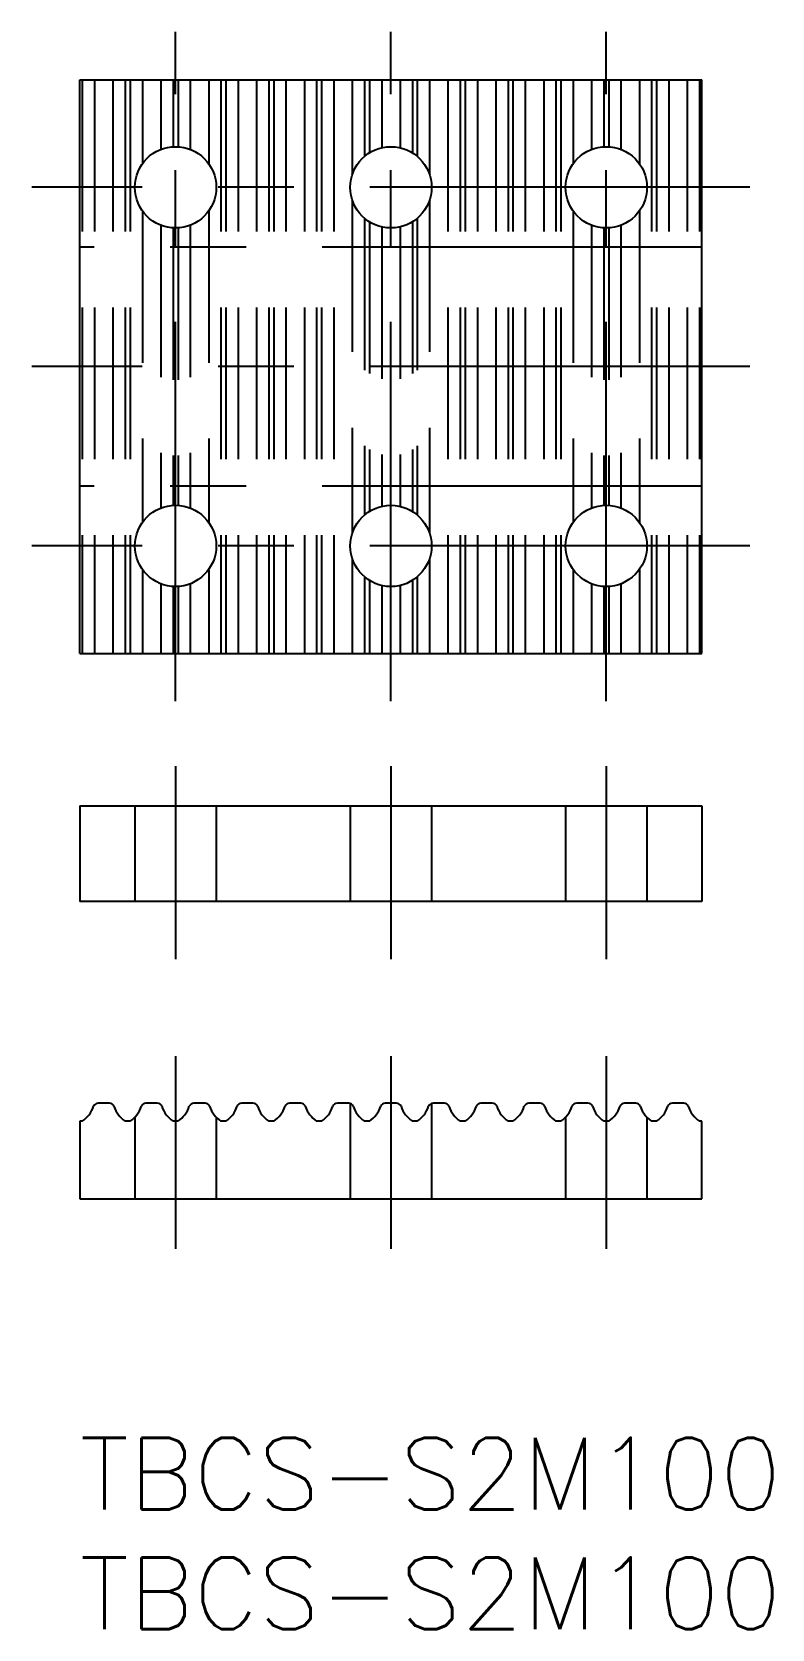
# Model space of a CAD drawing. Extents: x -2 to 28.9, y -8 to 58.8.
import ezdxf

# ---------------------------------------------------------------- set-up
doc = ezdxf.new("R2010")
doc.units = 0
doc.header["$LTSCALE"] = 0.5
doc.linetypes.add('CENTER', pattern=[50.8, 31.75, -6.35, 6.35, -6.35])
doc.linetypes.add('DASHED', pattern=[19.05, 12.7, -6.35])
for name, color, linetype in [('MSM_CENTER', 1, 'CENTER'), ('MSM_CONTINUOUS', 7, 'CONTINUOUS'), ('MSM_DASHED', 4, 'DASHED'), ('MSM_PART_NUMBER', 7, 'CONTINUOUS')]:
    doc.layers.add(name, color=color, linetype=linetype)
doc.styles.get("Standard").update_dxf_attribs({"font": 'txt.shx', "height": 3, "bigfont": 'bigfont.shx'})

# ---------------------------------------------------------------- blocks, each defined once
blk = doc.blocks.new('*U2')
at = {"layer": 'MSM_PART_NUMBER'}
blk.add_text('TBCS-S2M100', height=3, dxfattribs=at).set_placement((0, -3))
blk = doc.blocks.new('*U3')
at = {"layer": 'MSM_PART_NUMBER'}
blk.add_text('TBCS-S2M100', height=3, dxfattribs=at).set_placement((0, -8))

msp = doc.modelspace()

# ---------------------------------------------------------------- linework, layer by layer
at = {"layer": 'MSM_CENTER'}
for p, q in [((4, 30.808), (4, 58.808)), ((13, 30.808), (13, 58.808)), ((22, 30.808), (22, 58.808)), ((28, 52.308), (-2, 52.308)), ((26, 49.808), (0, 49.808)), ((28, 44.808), (-2, 44.808)), ((26, 39.808), (0, 39.808)), ((28, 37.308), (-2, 37.308)), ((4, 28.094), (4, 20.026)), ((13, 28.094), (13, 20.026)), ((22, 28.094), (22, 20.026)), ((4, 15.97), (4, 7.902)), ((13, 15.97), (13, 7.902)), ((22, 15.97), (22, 7.902))]:
    msp.add_line(p, q, dxfattribs=at)
at = {"layer": 'MSM_CONTINUOUS'}
for p, q in [((0, 56.808), (26, 56.808)), ((0, 32.808), (0, 56.808)), ((26, 32.808), (26, 56.808)), ((0, 32.808), (26, 32.808)), ((0, 26.434), (26, 26.434)), ((0, 26.434), (0, 22.434)), ((26, 26.434), (26, 22.434)), ((26, 22.434), (0, 22.434)), ((1.236, 14), (0.764, 14)), ((3.236, 14), (2.764, 14)), ((5.236, 14), (4.764, 14)), ((7.236, 14), (6.764, 14)), ((9.236, 14), (8.764, 14)), ((11.236, 14), (10.764, 14)), ((13.236, 14), (12.764, 14)), ((15.236, 14), (14.764, 14)), ((17.236, 14), (16.764, 14)), ((19.236, 14), (18.764, 14)), ((21.236, 14), (20.764, 14)), ((23.236, 14), (22.764, 14)), ((25.236, 14), (24.764, 14)), ((0.103, 13.24), (0, 13.24)), ((0, 13.24), (0, 10)), ((2.103, 13.24), (1.897, 13.24)), ((4.103, 13.24), (3.897, 13.24)), ((6.103, 13.24), (5.897, 13.24)), ((8.103, 13.24), (7.897, 13.24)), ((10.103, 13.24), (9.897, 13.24)), ((12.103, 13.24), (11.897, 13.24)), ((14.103, 13.24), (13.897, 13.24)), ((16.103, 13.24), (15.897, 13.24)), ((18.103, 13.24), (17.897, 13.24)), ((20.103, 13.24), (19.897, 13.24)), ((22.103, 13.24), (21.897, 13.24)), ((24.103, 13.24), (23.897, 13.24)), ((26, 13.24), (25.897, 13.24)), ((26, 10), (26, 13.24)), ((0, 10), (26, 10))]:
    msp.add_line(p, q, dxfattribs=at)
for centre in [(4, 52.308), (13, 52.308), (22, 52.308), (4, 37.308), (13, 37.308), (22, 37.308)]:
    msp.add_circle(centre, 1.7, dxfattribs=at)
for centre, radius, start, end in [((-0.65, 14.3), 1.3, 305.37459, 340.52878), ((0.764, 13.8), 0.2, 90, 160.52878), ((1.236, 13.8), 0.2, 19.47122, 90), ((2.65, 14.3), 1.3, 199.47122, 234.62541), ((1.35, 14.3), 1.3, 305.37459, 340.52878), ((2.764, 13.8), 0.2, 90, 160.52878), ((3.236, 13.8), 0.2, 19.47122, 90), ((4.65, 14.3), 1.3, 199.47122, 234.62541), ((3.35, 14.3), 1.3, 305.37459, 340.52878), ((4.764, 13.8), 0.2, 90, 160.52878), ((5.236, 13.8), 0.2, 19.47122, 90), ((6.65, 14.3), 1.3, 199.47122, 234.62541), ((5.35, 14.3), 1.3, 305.37459, 340.52878), ((6.764, 13.8), 0.2, 90, 160.52878), ((7.236, 13.8), 0.2, 19.47122, 90), ((8.65, 14.3), 1.3, 199.47122, 234.62541), ((7.35, 14.3), 1.3, 305.37459, 340.52878), ((8.764, 13.8), 0.2, 90, 160.52878), ((9.236, 13.8), 0.2, 19.47122, 90), ((10.65, 14.3), 1.3, 199.47122, 234.62541), ((9.35, 14.3), 1.3, 305.37459, 340.52878), ((10.764, 13.8), 0.2, 90, 160.52878), ((11.236, 13.8), 0.2, 19.47122, 90), ((12.65, 14.3), 1.3, 199.47122, 234.62541), ((11.35, 14.3), 1.3, 305.37459, 340.52878), ((12.764, 13.8), 0.2, 90, 160.52878), ((13.236, 13.8), 0.2, 19.47122, 90), ((14.65, 14.3), 1.3, 199.47122, 234.62541), ((13.35, 14.3), 1.3, 305.37459, 340.52878), ((14.764, 13.8), 0.2, 90, 160.52878), ((15.236, 13.8), 0.2, 19.47122, 90), ((16.65, 14.3), 1.3, 199.47122, 234.62541), ((15.35, 14.3), 1.3, 305.37459, 340.52878), ((16.764, 13.8), 0.2, 90, 160.52878), ((17.236, 13.8), 0.2, 19.47122, 90), ((18.65, 14.3), 1.3, 199.47122, 234.62541), ((17.35, 14.3), 1.3, 305.37459, 340.52878), ((18.764, 13.8), 0.2, 90, 160.52878), ((19.236, 13.8), 0.2, 19.47122, 90), ((20.65, 14.3), 1.3, 199.47122, 234.62541), ((19.35, 14.3), 1.3, 305.37459, 340.52878), ((20.764, 13.8), 0.2, 90, 160.52878), ((21.236, 13.8), 0.2, 19.47122, 90), ((22.65, 14.3), 1.3, 199.47122, 234.62541), ((21.35, 14.3), 1.3, 305.37459, 340.52878), ((22.764, 13.8), 0.2, 90, 160.52878), ((23.236, 13.8), 0.2, 19.47122, 90), ((24.65, 14.3), 1.3, 199.47122, 234.62541), ((23.35, 14.3), 1.3, 305.37459, 340.52878), ((24.764, 13.8), 0.2, 90, 160.52878), ((25.236, 13.8), 0.2, 19.47122, 90), ((26.65, 14.3), 1.3, 199.47122, 234.62541)]:
    msp.add_arc(centre, radius, start, end, dxfattribs=at)
at = {"layer": 'MSM_DASHED'}
for p, q in [((0.103, 56.808), (0.103, 32.808)), ((0.615, 56.808), (0.615, 32.808)), ((1.385, 56.808), (1.385, 32.808)), ((1.897, 56.808), (1.897, 32.808)), ((2.103, 56.808), (2.103, 32.808)), ((2.615, 56.808), (2.615, 53.294)), ((3.385, 56.808), (3.385, 53.893)), ((3.897, 56.808), (3.897, 54.005)), ((4.103, 56.808), (4.103, 54.005)), ((4.615, 56.808), (4.615, 53.893)), ((5.385, 56.808), (5.385, 53.294)), ((5.897, 56.808), (5.897, 32.808)), ((6.103, 56.808), (6.103, 32.808)), ((6.615, 56.808), (6.615, 32.808)), ((7.385, 56.808), (7.385, 32.808)), ((7.897, 56.808), (7.897, 32.808)), ((8.103, 56.808), (8.103, 32.808)), ((8.615, 56.808), (8.615, 32.808)), ((9.385, 56.808), (9.385, 32.808)), ((9.897, 56.808), (9.897, 32.808)), ((10.103, 56.808), (10.103, 32.808)), ((10.615, 56.808), (10.615, 32.808)), ((11.385, 56.808), (11.385, 52.839)), ((11.897, 56.808), (11.897, 53.602)), ((12.103, 56.808), (12.103, 53.752)), ((12.615, 56.808), (12.615, 53.964)), ((13.385, 56.808), (13.385, 53.964)), ((13.897, 56.808), (13.897, 53.752)), ((14.103, 56.808), (14.103, 53.602)), ((14.615, 56.808), (14.615, 52.839)), ((15.385, 56.808), (15.385, 32.808)), ((15.897, 56.808), (15.897, 32.808)), ((16.103, 56.808), (16.103, 32.808)), ((16.615, 56.808), (16.615, 32.808)), ((17.385, 56.808), (17.385, 32.808)), ((17.897, 56.808), (17.897, 32.808)), ((18.103, 56.808), (18.103, 32.808)), ((18.615, 56.808), (18.615, 32.808)), ((19.385, 56.808), (19.385, 32.808)), ((19.897, 56.808), (19.897, 32.808)), ((20.103, 56.808), (20.103, 32.808)), ((20.615, 56.808), (20.615, 53.294)), ((21.385, 56.808), (21.385, 53.893)), ((21.897, 56.808), (21.897, 54.005)), ((22.103, 56.808), (22.103, 54.005)), ((22.615, 56.808), (22.615, 53.893)), ((23.385, 56.808), (23.385, 53.294)), ((23.897, 56.808), (23.897, 32.808)), ((24.103, 56.808), (24.103, 32.808)), ((24.615, 56.808), (24.615, 32.808)), ((25.385, 56.808), (25.385, 32.808)), ((25.897, 56.808), (25.897, 32.808)), ((11.385, 51.777), (11.385, 37.839)), ((14.615, 51.777), (14.615, 37.839)), ((2.615, 51.322), (2.615, 38.294)), ((5.385, 51.322), (5.385, 38.294)), ((11.897, 51.014), (11.897, 38.602)), ((12.103, 50.864), (12.103, 38.752)), ((13.897, 50.864), (13.897, 38.752)), ((14.103, 51.014), (14.103, 38.602)), ((20.615, 51.322), (20.615, 38.294)), ((23.385, 51.322), (23.385, 38.294)), ((3.385, 50.723), (3.385, 38.893)), ((3.897, 50.611), (3.897, 39.005)), ((4.103, 50.611), (4.103, 39.005)), ((4.615, 50.723), (4.615, 38.893)), ((12.615, 50.652), (12.615, 38.964)), ((13.385, 50.652), (13.385, 38.964)), ((21.385, 50.723), (21.385, 38.893)), ((21.897, 50.611), (21.897, 39.005)), ((22.103, 50.611), (22.103, 39.005)), ((22.615, 50.723), (22.615, 38.893)), ((11.385, 36.777), (11.385, 32.808)), ((14.615, 36.777), (14.615, 32.808)), ((2.615, 36.322), (2.615, 32.808)), ((5.385, 36.322), (5.385, 32.808)), ((20.615, 36.322), (20.615, 32.808)), ((23.385, 36.322), (23.385, 32.808)), ((3.385, 35.723), (3.385, 32.808)), ((3.897, 35.611), (3.897, 32.808)), ((4.103, 35.611), (4.103, 32.808)), ((4.615, 35.723), (4.615, 32.808)), ((11.897, 36.014), (11.897, 32.808)), ((12.103, 35.864), (12.103, 32.808)), ((12.615, 35.652), (12.615, 32.808)), ((13.385, 35.652), (13.385, 32.808)), ((13.897, 35.864), (13.897, 32.808)), ((14.103, 36.014), (14.103, 32.808)), ((21.385, 35.723), (21.385, 32.808)), ((21.897, 35.611), (21.897, 32.808)), ((22.103, 35.611), (22.103, 32.808)), ((22.615, 35.723), (22.615, 32.808)), ((2.3, 26.434), (2.3, 22.434)), ((5.7, 26.434), (5.7, 22.434)), ((11.3, 26.434), (11.3, 22.434)), ((14.7, 26.434), (14.7, 22.434)), ((20.3, 26.434), (20.3, 22.434)), ((23.7, 26.434), (23.7, 22.434)), ((2.3, 13.413), (2.3, 10)), ((5.7, 13.413), (5.7, 10)), ((11.3, 13.989), (11.3, 10)), ((14.7, 13.989), (14.7, 10)), ((20.3, 13.413), (20.3, 10)), ((23.7, 13.413), (23.7, 10))]:
    msp.add_line(p, q, dxfattribs=at)

# ---------------------------------------------------------------- block references
at = {"layer": 'MSM_CONTINUOUS'}
for name in ['*U2', '*U3']:
    msp.add_blockref(name, (0, 0), dxfattribs=at)

doc.saveas('drawing.dxf')
